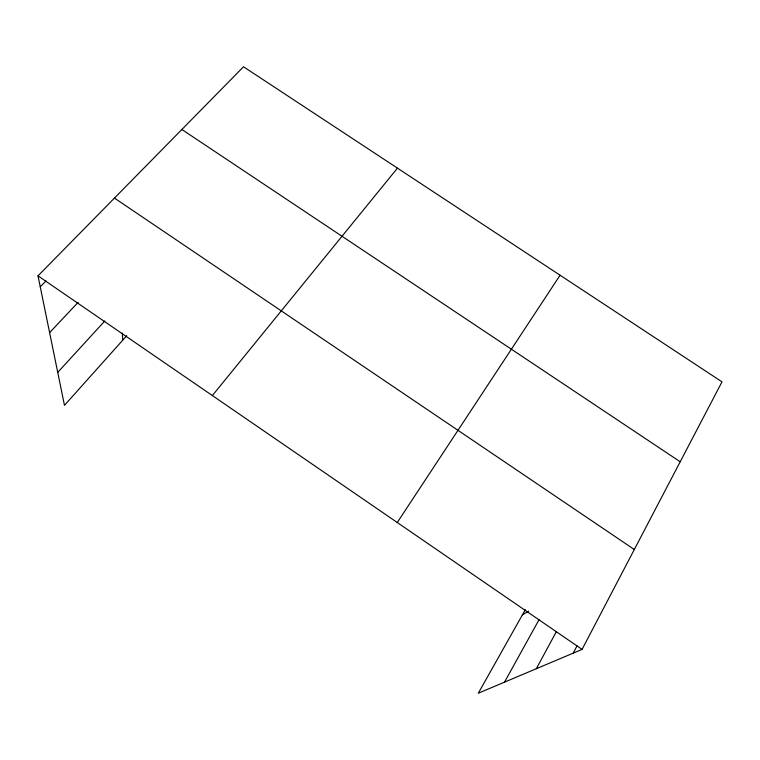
<?xml version="1.0" encoding="UTF-8"?>
<svg xmlns="http://www.w3.org/2000/svg" width="760" height="760" viewBox="0 0 760 760"><rect width="100%" height="100%" fill="white"/><g stroke="black" fill="none" stroke-linecap="round" stroke-linejoin="round"><path stroke-width="1.14" d="M525.331 609.663L478.296 693.225L582.075 649.401L722 381.843L243.523 66.776L38 275.851L64.467 405.346L126.692 335.777M573.183 653.153L577.049 645.819M536.313 668.724L556.367 631.636M504.507 682.157L539.03 619.732M397.271 522.519L560.091 275.234M212.363 395.561L397.461 168.141M57.731 372.381L104.832 320.948M49.609 332.623L78.09 302.404M40.251 286.843L45.961 280.981M522.443 614.792L528.561 611.23M181.877 129.485L680.2 461.776M114.447 198.084L634.306 549.528M38 275.851L582.075 649.401M122.35 333.117L122.759 340.176"/></g></svg>
